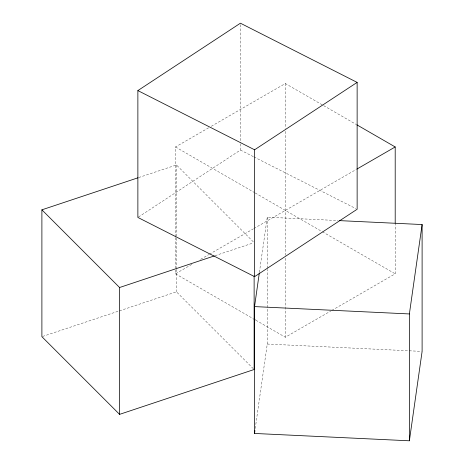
<?xml version="1.0" encoding="UTF-8"?>
<svg xmlns="http://www.w3.org/2000/svg" width="464" height="464" viewBox="0 0 464 464"><rect width="100%" height="100%" fill="white"/><g stroke="black" fill="none" stroke-linecap="round" stroke-linejoin="round"><path stroke-width="0.35" stroke-dasharray="2.32 1.74" d="M259.417 272.264L267.258 217.198L338.169 220.562M255.241 428.446L267.258 344.05L267.258 269.387M138.475 217.048L240.416 150.058L240.416 143.533M175.479 236.843L175.479 146.96L208.748 127.751M211.259 126.301L285.337 83.532L323.002 105.276M175.479 237.568L175.479 273.818L191.8 264.393M200.587 259.318L208.748 254.608M209.38 254.243L253.321 228.874M253.947 228.508L356.277 169.43M255.832 320.206L285.337 337.241L331.163 310.781M331.795 310.422L395.2 273.818L395.2 223.799M138.69 177.561L176.448 164.975L253.617 242.15M215 255.705L253.443 242.887M42.584 336.452L118.784 311.054M119.468 310.828L176.448 291.833L253.617 369.002M267.258 344.05L421.382 351.37M240.416 150.058L253.309 156.6M253.953 156.925L355.842 208.603M323.634 105.641L356.277 124.485M175.479 146.96L254.579 192.624M255.206 192.989L321.749 231.408M322.376 231.774L395.2 273.818M175.479 273.818L253.321 318.756M285.337 83.532L285.337 128.476M285.337 131.376L285.337 255.328M285.337 258.228L285.337 337.241M267.258 217.198L267.258 268.662M240.416 24.65L240.416 142.808M176.448 164.975L176.448 237.464M176.448 238.189L176.448 268.639M176.448 269.364L176.448 291.833"/><path stroke-width="0.7" d="M339.619 220.632L422.107 224.547L422.107 351.405L409.376 440.8L254.533 433.451L254.533 306.594L259.318 272.983M254.533 433.451L254.939 430.592M409.376 440.8L409.376 313.942L422.107 224.547M137.872 90.59L240.416 23.2L357.135 82.401L357.135 209.258L254.591 276.648L137.872 217.442L137.872 90.59L254.591 149.791L357.135 82.401M356.903 169.07L395.2 146.96L395.2 223.074M254.127 276.005L254.127 369.518L119.579 414.364L41.893 336.684L41.893 209.827L138.005 177.793M41.893 209.827L119.579 287.512L214.316 255.931M254.533 306.594L409.376 313.942M356.903 124.851L395.2 146.96M253.947 319.122L255.206 319.847M254.591 149.791L254.591 276.648M119.579 287.512L119.579 414.364"/></g></svg>
